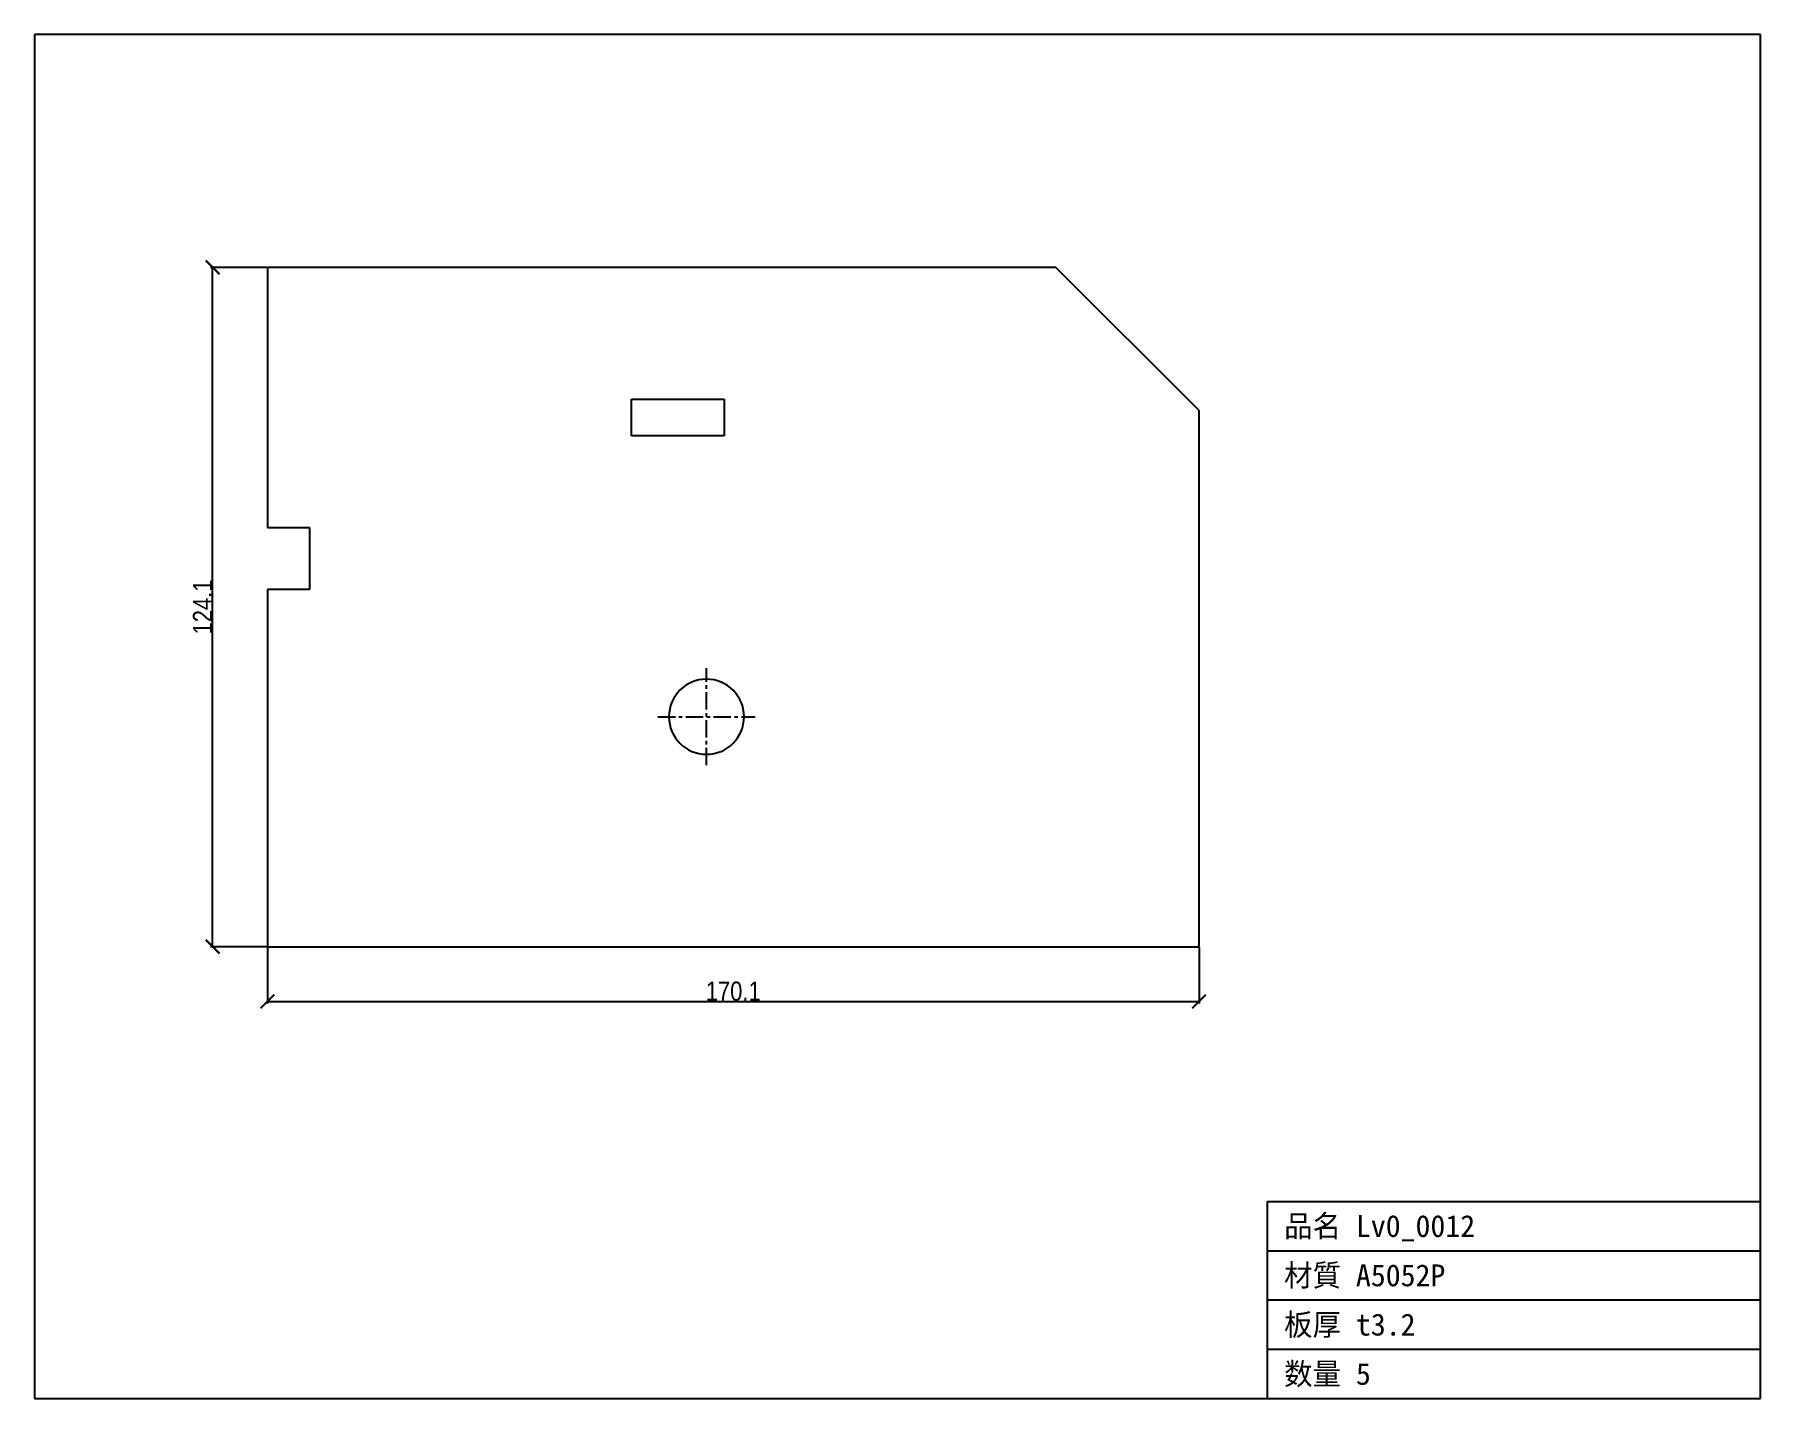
# Model space of a CAD drawing. Header units: millimetres. Extents: x -43 to 273, y -83 to 167.
import ezdxf

# ---------------------------------------------------------------- set-up
doc = ezdxf.new("R2010")
doc.units = ezdxf.units.MM
doc.linetypes.add('CENTER', pattern=[5.08, 3.175, -0.635, 0.635, -0.635])
for name, color, linetype in [('1', 7, 'Continuous'), ('10', 7, 'Continuous'), ('13', 7, 'Continuous'), ('15', 7, 'Continuous'), ('18', 7, 'Continuous')]:
    doc.layers.add(name, color=color, linetype=linetype)
doc.styles.add('OpenSansCondensed-Light', font='OpenSansCondensed-Light.ttf')
doc.dimstyles.new('EZDXF', dxfattribs={"dimtxt": 0.25, "dimasz": 0.175, "dimexe": 0.375, "dimexo": 0.125, "dimgap": 0.1, "dimtad": 1, "dimlfac": 100, "dimzin": 12, "dimdsep": 46, "dimtxsty": 'OpenSansCondensed-Light', "dimblk": 'ARCHTICK', "dimcen": 2.5, "dimazin": 3, "dimtfac": 0.5, "dimtmove": 2, "dimatfit": 3})

# ---------------------------------------------------------------- blocks, each defined once
blk = doc.blocks.new('_ARCHTICK')
at = {"color": 0, "linetype": 'BYBLOCK', "const_width": 0.15}
blk.add_lwpolyline([(-0.5, -0.5), (0.5, 0.5)], dxfattribs=at)

msp = doc.modelspace()

# ---------------------------------------------------------------- linework, layer by layer
at = {"layer": '1', "color": 1, "linetype": 'CENTER'}
for p, q in [((80.18, 33.14), (80.18, 50.86)), ((71.32, 42), (89.04, 42))]:
    msp.add_line(p, q, dxfattribs=at)
at = {"layer": '10', "color": 7, "linetype": 'CONTINUOUS'}
for p, q in [((143.95, 124.09), (0, 124.09)), ((0, 124.09), (0, 89.73)), ((170.13, 97.91), (143.95, 124.09)), ((66.47, 93.3), (66.48, 100.02)), ((66.47, 100.02), (75.14, 100.02)), ((75.14, 100.02), (76.17, 100.02)), ((76.17, 100.02), (83.41, 100.02)), ((83.41, 100.02), (83.41, 93.3)), ((170.13, 53.88), (170.13, 97.91)), ((83.41, 93.3), (66.47, 93.3)), ((0, 89.73), (0, 87.93)), ((0, 87.93), (0, 76.56)), ((0, 76.56), (4.77, 76.56)), ((4.77, 76.56), (5.29, 76.56)), ((5.29, 76.56), (5.37, 76.56)), ((5.37, 76.56), (7.68, 76.56)), ((7.68, 76.56), (7.68, 65.23)), ((7.68, 65.23), (0, 65.23)), ((0, 65.23), (0, 0)), ((170.13, 47.33), (170.13, 53.88)), ((170.13, 22.46), (170.13, 47.33)), ((170.13, 0), (170.13, 22.46)), ((0, 0), (92.56, 0)), ((92.56, 0), (170.13, 0))]:
    msp.add_line(p, q, dxfattribs=at)
for start, end in [(0, 180), (180, 0)]:
    msp.add_arc((80.18, 42), 6.86, start, end, dxfattribs=at)
at = {"layer": '13', "color": 7, "linetype": 'CONTINUOUS'}
for p, q in [((272.66, 166.62), (-42.53, 166.62)), ((-42.53, 166.62), (-42.53, -82.53)), ((272.66, -82.53), (272.66, 166.62)), ((182.66, -82.53), (182.66, -46.53)), ((182.66, -46.53), (272.66, -46.53)), ((182.66, -55.53), (272.66, -55.53)), ((182.66, -64.53), (272.66, -64.53)), ((182.66, -73.53), (272.66, -73.53)), ((-42.53, -82.53), (272.66, -82.53))]:
    msp.add_line(p, q, dxfattribs=at)

# ---------------------------------------------------------------- texts
at = {"layer": '15', "color": 2}
for s, p in [('品名 Lv0_0012', (185.66, -53.03)), ('材質 A5052P', (185.66, -62.03)), ('板厚 t3.2', (185.66, -71.03)), ('数量 5', (185.66, -80.03))]:
    msp.add_text(s, height=4, dxfattribs=at).set_placement(p)

# ---------------------------------------------------------------- dimensions: what is measured, and where the dimension line sits
at = {"layer": '18', "color": 8}
msp.add_linear_dim(base=(-10, 0), p1=(0, 0), p2=(0, 124.09), angle=90, dimstyle='EZDXF', override={"dimtxt": 3.5, "dimasz": 2.5, "dimdec": 1, "dimlfac": 1}, dxfattribs=at).render()
msp.add_linear_dim(base=(0, -10), p1=(0, 0), p2=(170.13, 0), dimstyle='EZDXF', override={"dimtxt": 3.5, "dimasz": 2.5, "dimdec": 1, "dimlfac": 1}, dxfattribs=at).render()

doc.saveas('drawing.dxf')
